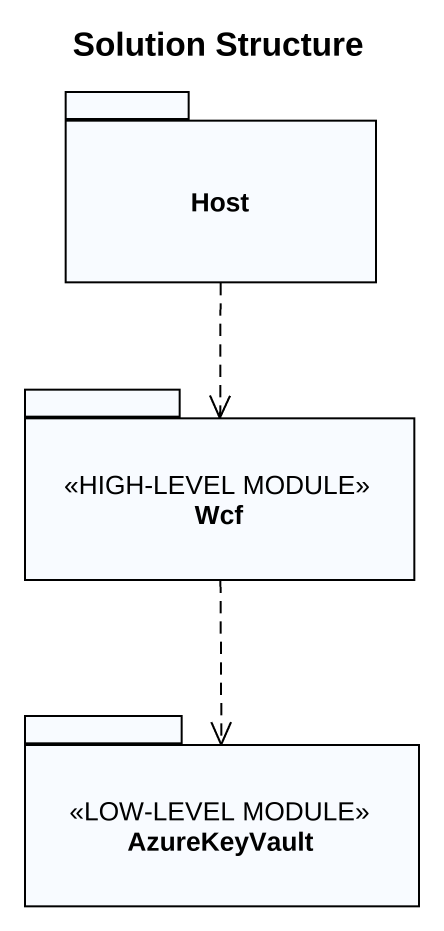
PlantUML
@startuml
title Solution Structure
package Host {
}
package Wcf <<HIGH-LEVEL MODULE>> {
}
package AzureKeyVault <<LOW-LEVEL MODULE>> {
}
Host ..> Wcf
Wcf ..> AzureKeyVault
@enduml
